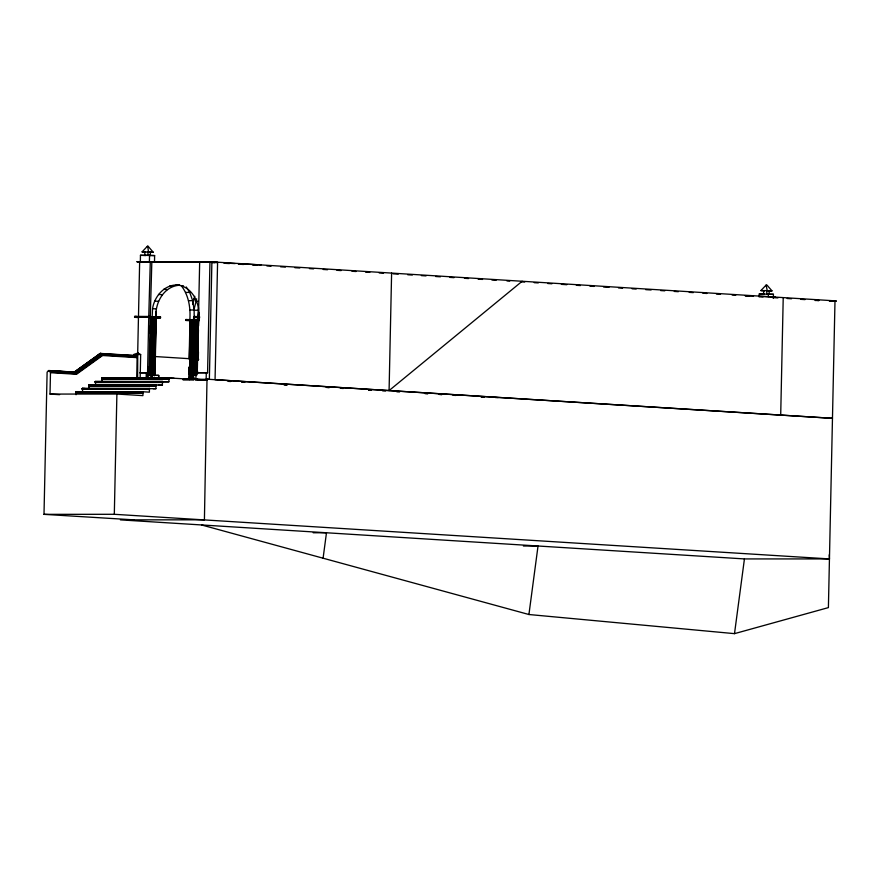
<?xml version="1.0" encoding="UTF-8"?>
<svg xmlns="http://www.w3.org/2000/svg" width="880" height="880" viewBox="0 0 880 880"><rect width="100%" height="100%" fill="white"/><g stroke="black" fill="none" stroke-linecap="round" stroke-linejoin="round"><path stroke-width="1.32" d="M151.47 262.295L151.833 261.8L150.271 316.657L152.57 316.679M199.298 320.221L199.32 317.482L198.473 317.548L199.188 317.614M190.421 319.682L189.849 319.638C190.663 307.901 188.76 295.416 181.412 285.879L183.491 285.879M186.263 286.968L189.739 292.413L192.665 300.663L194.128 309.991L194.216 319.649L189.849 319.638M155.727 317.086L158.345 317.251L158.323 318.109L155.705 317.944L160.49 317.856L160.501 316.998L148.764 316.558L150.293 261.701L137.302 261.712L139.832 262.306M148.764 316.558L138.479 316.569L139.645 262.207L137.302 261.712L200.31 261.866M213.246 262.273L209.968 261.734L207.581 372.79L196.009 372.724L195.844 380.215M200.299 262.295L150.975 262.229L211.882 262.13M139.843 261.866L137.302 261.712L151.723 262.24M209.968 261.734L213.257 261.833L197.362 261.668M134.112 519.86L44 514.349L47.113 372.13L48.807 370.535L74.536 372.119L76.494 374.275L50.479 372.68L50.006 371.162L48.807 370.535M59.598 394.669L50.017 394.075L50.479 372.68M76.054 394.746L76.021 391.809L76.098 392.887L142.978 392.843L142.901 391.754L149.402 392.161L149.391 388.3L149.468 389.378L82.225 389.026L82.511 388.344L85.173 388.52M82.522 392.216L82.61 388.355M89.023 388.751L89.012 384.89L89.078 385.968M95.513 385.286L95.59 381.436M102.003 381.832L102.08 377.982L168.872 377.916L207.416 380.281M829.235 554.818L829.444 558.921L114.312 514.294L116.897 394.031L50.017 394.075M138.226 317.548L134.574 317.317L134.596 316.47L151.041 316.58L149.864 375.078L148.159 375.012L148.093 377.696M136.752 377.454L137.126 357.071L135.949 355.564L134.277 356.114M137.676 353.925L138.457 317.427M137.61 377.399L137.753 352.99L140.668 354.574L140.173 377.762M140.338 261.778L140.47 255.277L149.545 255.266L154.627 255.574L154.495 262.086M144.848 251.955L144.782 255.354L150.326 255.497L150.403 252.098L148.027 251.955L147.95 255.354M146.168 377.894L146.278 372.757L140.272 372.768M149.402 261.778L149.545 255.266M147.444 377.971L148.753 317.416L156.079 317.68L155.067 375.276L149.864 375.078M151.019 317.438L148.973 317.317L148.984 316.459M148.423 366.894L148.313 372.295L149.039 372.284M149.149 333.157L149.292 326.414M150.216 317.504L148.984 375.067L149.05 372.933L148.159 375.012M150.843 375.089L152.086 317.526M151.855 375.111L153.087 317.548M156.607 375.408L158.708 375.408L158.664 377.542L158.708 375.408L152.438 375.012L152.372 378.224L152.438 375.012L147.488 375.012M160.49 317.856L153.769 317.438L153.78 316.58M152.812 375.144L154.055 317.581M153.67 375.177L154.913 317.614M154.429 365.75L154.495 363.011M155.32 324.632L155.375 321.893M154.363 375.21L155.595 317.647M154.55 375.837L154.836 362.461M155.309 340.824L155.716 321.904M155.804 317.845L155.936 311.388M154.759 375.331L156.079 317.68M153.164 388.707L155.892 388.707L155.98 384.846L162.393 385.242L162.47 381.392L95.326 381.535M163.416 381.788L168.883 381.788L168.96 377.927L101.816 378.081L102.058 379.049M191.147 320.738L185.768 320.408L185.79 319.55L199.122 319.803M188.826 373.967L188.98 367.114M189.123 358.919L189.981 320.518L197.615 320.683L196.438 375.507M189.266 367.092L189.024 378.048L194.117 378.103M189.354 358.952L190.267 320.496M189.376 379.643L189.827 358.721L155.276 356.554M190.3 337.062L190.509 327.47M189.552 378.037L190.795 320.474M190.289 378.037L191.521 320.474M191.169 378.037L192.412 320.474M192.148 378.048L193.391 320.496M194.293 317.405L194.315 316.547L198.946 316.547L198.935 317.405L194.293 317.405L199.672 317.746M193.16 378.081L194.392 320.518M199.1 320.65L195.074 320.408L195.085 319.55M194.183 375.364L195.36 320.54M195.03 375.397L196.218 320.573M195.723 375.43L196.9 320.617M195.8 372.658L195.976 364.529M196.207 375.474L197.384 320.65M197.263 373.736L199.672 262.163L197.351 262.097M197.494 373.769L197.56 371.03M197.791 360.063L198.44 329.912M198.649 320.32L198.792 317.493M198.275 360.107L198.451 351.879M199.122 320.364L199.32 317.482M197.131 380.215L206.14 380.204L206.294 372.713L196.009 372.724M834.999 300.839L211.893 261.844L209.363 379.335L183.777 379.148M391.611 273.097L389.081 390.577L522.17 281.259M759.22 296.593L759.275 293.986L773.432 294.294L773.355 298.199M763.587 294.074L763.653 290.675M768.295 296.582L768.35 293.986M769.208 290.818L769.131 294.217L766.755 294.063L766.832 290.675L771.98 290.884L766.997 285.098L766.106 285.076L760.881 290.598L764.445 290.818M780.703 415.085L783.222 297.594M829.796 300.685L834.999 300.685L828.399 607.607L734.503 633.644L528.924 614.515L201.531 524.953M829.433 301.18L835.989 301.18L834.999 300.685M199.331 261.8L150.975 262.229M193.633 317.46L193.567 319.869L197.725 319.869L198.55 307.626M152.559 308.671L152.141 316.657L155.98 316.899C154.968 302.577 164.23 285.846 179.861 285.219C165.858 282.997 154.451 295.68 152.559 308.671L156.398 308.913M88.891 385.924L155.958 385.924L155.881 384.835L89.012 384.89M168.828 378.994L168.872 377.916M323.092 558.206L326.48 532.763L313.181 532.763M528.924 614.515L538.032 546.007L523.413 546.007M734.503 633.644L744.436 558.921L829.444 558.921M198.561 326.04L199.254 312.488M193.93 298.969L192.929 304.029L193.93 298.969A37.532 22 -90 0 1 194.799 296.307M196.658 298.87L193.853 310.233L198.022 310.233M99.132 354.948C99.264 352.44 102.696 353.375 102.564 355.509L76.494 374.275M162.283 381.414L162.448 382.459L95.458 382.503M145.64 252.109L142.076 251.889L147.301 246.356L148.192 246.378L153.175 252.175L150.634 252.175M189.981 320.518L190.663 320.617M149.787 377.586L152.438 375.012M75.845 391.919L143 391.765L142.912 395.626L116.897 394.031M101.816 378.081L113.883 378.697M100.606 353.353L73.392 372.746L100.177 353.43L135.949 355.564M74.261 372.416L81.862 366.938M84.04 365.376L99.242 354.431M101.057 353.43L74.987 372.185L48.356 370.612M74.151 372.933L76.318 371.371M83.919 365.893L86.097 364.331M90.442 361.207L95.876 357.302M101.497 353.639L75.427 372.405L49.654 370.821M101.893 353.98L75.823 372.746L50.006 371.162M138.039 353.012L133.815 354.42L140.668 354.574M142.076 251.889L153.175 252.175M149.446 255.585L154.627 255.574M151.481 261.866L150.986 261.943M766.106 285.076L767.228 290.598L760.881 290.598M768.174 290.895L771.98 290.884M185.57 292.413L189.739 292.413M768.251 294.294L773.432 294.294M815.012 300.487L819.093 300.487L817.058 300.366M188.507 300.663L192.665 300.663M829.444 300.751L836 300.751M195.723 301.114L197.802 301.114M189.97 309.991L194.128 309.991M136.818 316.47L134.596 316.47L138.248 316.69M155.243 316.866L160.501 316.998L155.815 316.987M134.574 317.317L148.973 317.317M155.76 317.251L158.345 317.251M149.105 317.438L153.769 317.438M155.661 318.109L158.323 318.109M185.768 320.408L195.074 320.408M139.843 372.845L147.554 372.834L146.278 372.757M196.834 374.979L193.6 374.979L193.501 379.269L183.898 379.269M101.706 378.334L168.63 378.147M169.961 378.246L174.053 378.246M188.793 377.982L193.743 377.982M101.684 378.488L168.564 378.444M101.695 378.653L168.575 378.598M101.739 378.796L168.619 378.741M101.794 378.917L168.938 379.005M184.041 379.269L196.746 379.269M183.194 379.665L193.919 379.665L182.809 379.654M95.403 381.458L168.883 381.788M95.216 381.799L162.14 381.601M95.194 381.953L117.04 381.931M95.205 382.107L162.085 382.063M95.249 382.25L162.184 382.327M88.77 385.11L155.705 384.956M88.726 385.253L155.606 385.209M158.29 385.242L162.393 385.242M88.704 385.407L155.584 385.363M88.715 385.572L155.595 385.517M88.748 385.715L155.694 385.781M82.423 388.377L155.892 388.707M82.269 388.575L149.215 388.41M82.236 388.718L149.105 388.663M82.214 388.872L149.094 388.817M82.225 389.026L149.138 389.125M82.324 389.29L149.204 389.246M75.779 392.029L142.659 391.985M75.735 392.172L142.615 392.128M75.724 392.326L142.604 392.282M75.735 392.491L142.648 392.579M75.834 392.755L142.791 392.788M44 514.349L114.312 514.294M154.748 316.932L160.501 316.998M139.832 262.174L137.28 262.141L150.282 262.13L137.302 261.712M829.785 300.971L835.989 301.18M196.24 375.078L193.6 374.979L196.108 375.144M745.316 295.713L753.555 296.098M759.044 296.351L775.511 297.11M425.007 393.448L427.691 393.58M453.255 394.867L455.95 395.01M495.429 397.529L498.124 397.661M211.893 262.372L217.426 262.658M224.235 263.01L235.169 263.582M239.052 263.769L261.107 264.924M410.762 392.194L413.49 392.326M149.897 316.635L149.116 316.58M147.301 246.356L148.192 246.378M140.47 255.277L145.563 255.585M759.275 293.986L764.368 294.305M99.781 353.639L136.356 355.773M99.473 353.991L136.708 356.114M136.972 356.554L102.212 354.431L76.142 373.197L50.27 371.613M137.126 357.071L102.443 354.948L76.373 373.714L50.424 372.119M102.564 355.509L137.181 357.632M206.294 372.713L207.581 372.79M206.998 379.192L832.469 418.319L215.061 379.687L217.591 262.207L211.893 261.844M227.997 381.337L230.736 381.524M241.791 382.206L244.541 382.371M284.02 384.802L287.067 385M326.392 387.42L329.274 387.618M340.373 388.289L343.332 388.487M368.775 390.038L371.503 390.203M382.624 390.863L385.583 391.072M396.836 391.798L399.586 391.963M424.82 393.503L427.823 393.712M439.021 394.372L441.76 394.548M453.101 395.274L455.84 395.45M481.195 397.012L483.934 397.177M54.373 371.58L58.454 371.833M69.322 372.493L72.039 372.669M76.12 391.82L79.959 392.051M211.893 262.504L214.786 262.68M224.158 263.263L229.427 263.593M238.447 264.165L243.573 264.484M252.703 265.056L257.312 265.342M266.904 265.947L271.029 266.2M280.621 266.805L285.362 267.102M294.877 267.696L299.827 268.004M309.43 268.598L313.555 268.862M323.147 269.456L327.525 269.731M336.864 270.314L341.121 270.589M351.956 271.26L356.081 271.524M365.596 272.118L369.798 272.382M379.203 272.965L383.515 273.24M393.118 273.834L398.244 274.164M407.759 274.758L412.324 275.044M421.355 275.605L426.041 275.902M435.644 276.496L440.396 276.793M449.922 277.398L454.003 277.651M464.453 278.3L468.567 278.564M478.17 279.158L482.548 279.433M491.887 280.016L496.133 280.28M506.979 280.962L509.718 281.138M520.63 281.82L524.7 282.073M534.204 282.667L538.285 282.92M547.789 283.514L551.859 283.767M561.374 284.361L566.819 284.702M576.334 285.307L580.415 285.56M589.941 286.154L594.022 286.407M603.537 287.001L608.982 287.342M618.497 287.936L622.578 288.2M632.093 288.794L636.174 289.047M645.7 289.641L651.134 289.982M660.66 290.576L664.741 290.829M674.256 291.434L678.337 291.687M689.216 292.369L693.297 292.622M702.823 293.216L706.893 293.469M716.419 294.063L720.5 294.327M732.127 295.053L735.713 295.273M745.283 295.878L749.606 296.142M758.956 296.725L763.059 296.989M772.508 297.572L777.909 297.913M787.138 298.496L791.516 298.76M800.734 299.343L805.024 299.607M815.98 300.3L818.708 300.465M169.576 286.088L173.415 286.33M163.592 289.333L167.431 289.575M158.51 294.459L162.349 294.701M154.737 301.081L158.576 301.323M198.154 316.635C200.816 303.391 191.521 285.285 176.022 284.977M194.315 316.547L199.694 316.888M185.79 319.55L191.169 319.88M196.097 359.117L198.748 359.282M207.009 379.192L204.413 519.816L120.395 519.871L744.436 558.921M197.153 379.225L195.899 379.148L206.14 380.204M242.033 382.03L244.75 382.206M284.196 384.67L286.913 384.835M326.359 387.31L329.076 387.475M368.511 389.939L371.239 390.115M439.23 394.372L441.958 394.537M481.382 397.001L484.099 397.177M175.604 261.8L176.605 261.866M147.807 246.356L148.423 251.878M151.822 261.8L149.941 261.778L151.833 261.8"/></g></svg>
